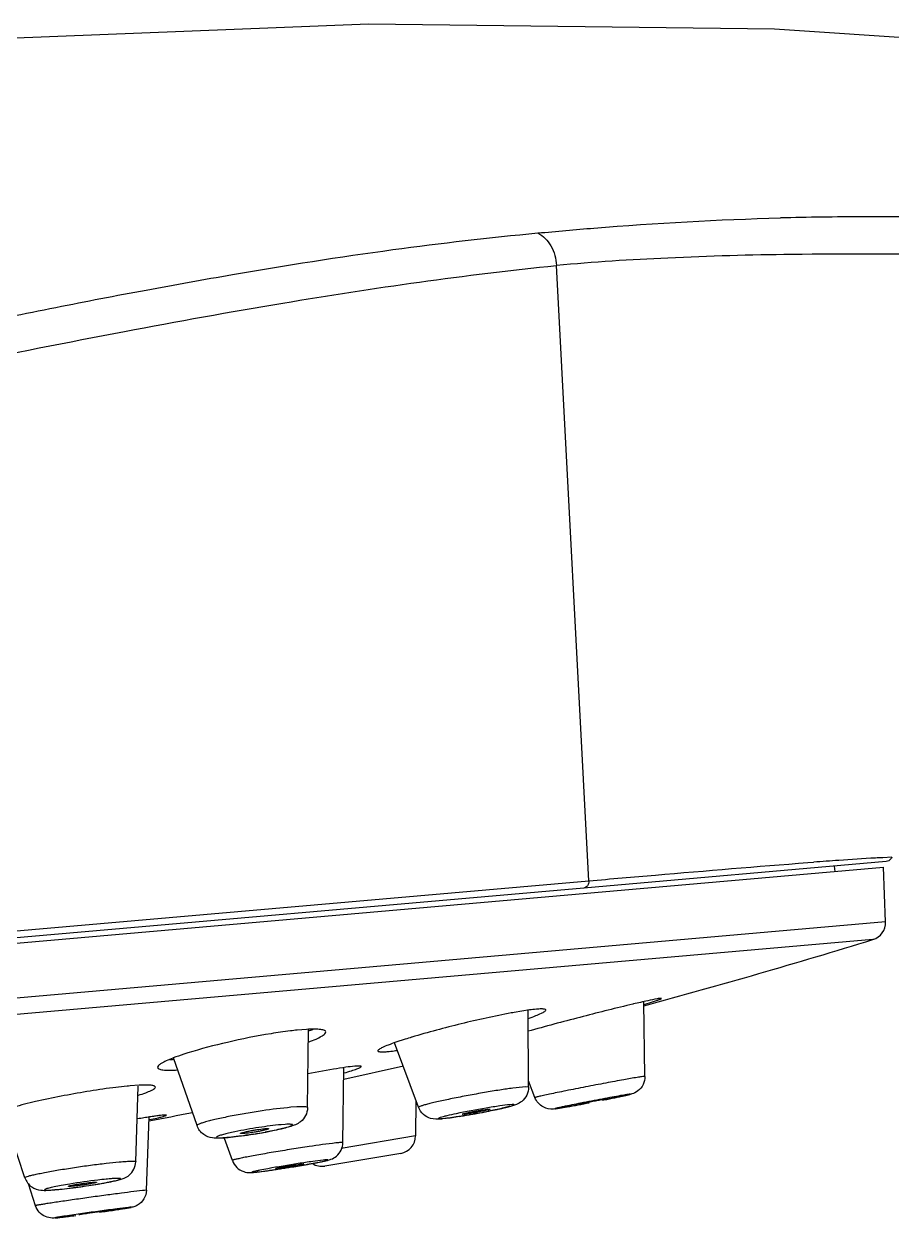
# Model space of a CAD drawing. Extents: x -7342 to 109, y -2615 to 214.
# Drawn here: x -5295.93 to -5271.54, y -2315.87 to -2282.02 of the extents above; entities that cross this region are included whole.
import ezdxf

# ---------------------------------------------------------------- set-up
doc = ezdxf.new("R2010")
doc.units = 0
doc.header["$LTSCALE"] = 7
doc.layers.get('0').update_dxf_attribs({"color": 2, "linetype": 'CONTINUOUS'})
doc.layers.add('DWG', color=7, linetype='CONTINUOUS')

msp = doc.modelspace()

# ---------------------------------------------------------------- linework, layer by layer
at = {"color": 7, "linetype": 'Continuous'}
for p, q in [((-5356.054, -2313.081), (-5271.775, -2305.707)), ((-5271.722, -2307.248), (-5271.775, -2305.707)), ((-5271.722, -2307.248), (-5355.839, -2314.607)), ((-5271.722, -2307.248), (-5271.722, -2307.248)), ((-5272.075, -2307.744), (-5355.405, -2315.034)), ((-5272.074, -2307.744), (-5272.075, -2307.744)), ((-5278.485, -2311.588), (-5278.519, -2309.488)), ((-5278.505, -2309.563), (-5278.271, -2309.492)), ((-5281.732, -2309.722), (-5282.156, -2309.79)), ((-5281.753, -2311.891), (-5281.766, -2309.723)), ((-5278.805, -2309.553), (-5278.822, -2309.557)), ((-5287.998, -2310.268), (-5288.257, -2310.289)), ((-5287.968, -2312.466), (-5287.939, -2310.267)), ((-5281.677, -2310.295), (-5281.769, -2310.321)), ((-5284.847, -2312.456), (-5285.52, -2310.643)), ((-5285.226, -2310.544), (-5285.482, -2310.629)), ((-5291.073, -2312.972), (-5291.738, -2311.069)), ((-5287.237, -2311.385), (-5287.954, -2311.515)), ((-5286.975, -2313.451), (-5286.944, -2311.339)), ((-5285.265, -2311.297), (-5286.949, -2311.677)), ((-5293.039, -2311.862), (-5293.443, -2311.908)), ((-5292.696, -2311.836), (-5292.952, -2311.854)), ((-5292.794, -2313.987), (-5292.726, -2311.861)), ((-5281.926, -2311.888), (-5282.195, -2311.918)), ((-5281.83, -2311.881), (-5281.926, -2311.888)), ((-5281.753, -2311.891), (-5281.83, -2311.881)), ((-5281.574, -2312.185), (-5281.754, -2311.714)), ((-5278.485, -2311.588), (-5278.505, -2311.588)), ((-5281.574, -2312.184), (-5281.574, -2312.185)), ((-5279.563, -2312.216), (-5279.559, -2312.216)), ((-5278.89, -2312.087), (-5278.904, -2312.087)), ((-5288.27, -2312.445), (-5288.433, -2312.457)), ((-5284.923, -2312.252), (-5284.931, -2313.262)), ((-5282.876, -2312.506), (-5282.832, -2312.507)), ((-5282.216, -2312.379), (-5282.282, -2312.383)), ((-5281.012, -2312.497), (-5281.006, -2312.498)), ((-5281.006, -2312.498), (-5280.999, -2312.497)), ((-5280.999, -2312.497), (-5280.886, -2312.481)), ((-5280.886, -2312.481), (-5280.672, -2312.444)), ((-5280.339, -2312.368), (-5280.344, -2312.368)), ((-5295.908, -2314.435), (-5296.499, -2312.636)), ((-5292.494, -2314.789), (-5292.419, -2312.731)), ((-5284.236, -2312.779), (-5284.195, -2312.777)), ((-5284.17, -2312.775), (-5283.958, -2312.75)), ((-5283.958, -2312.75), (-5283.692, -2312.71)), ((-5283.575, -2312.651), (-5283.619, -2312.651)), ((-5283.348, -2312.653), (-5283.32, -2312.648)), ((-5288.595, -2312.937), (-5288.708, -2312.945)), ((-5290.08, -2313.951), (-5290.297, -2313.329)), ((-5290.202, -2313.303), (-5289.912, -2313.271)), ((-5287.095, -2313.452), (-5287.169, -2313.459)), ((-5284.931, -2313.262), (-5287.026, -2313.613)), ((-5285.349, -2313.751), (-5287.48, -2314.107)), ((-5289.379, -2314.273), (-5289.171, -2314.247)), ((-5288.875, -2314.205), (-5288.851, -2314.202)), ((-5288.826, -2314.172), (-5288.857, -2314.172)), ((-5288.098, -2314.045), (-5288.067, -2314.045)), ((-5287.478, -2313.937), (-5287.529, -2313.942)), ((-5289.497, -2314.283), (-5289.446, -2314.28)), ((-5295.61, -2315.221), (-5295.808, -2314.608)), ((-5294.957, -2314.762), (-5294.64, -2314.726)), ((-5292.607, -2314.797), (-5292.845, -2314.824)), ((-5292.548, -2314.791), (-5292.607, -2314.797)), ((-5292.494, -2314.789), (-5292.548, -2314.791)), ((-5292.962, -2315.267), (-5293.002, -2315.271)), ((-5295.065, -2315.563), (-5295.029, -2315.562)), ((-5294.574, -2315.507), (-5295.054, -2315.565)), ((-5294.533, -2315.502), (-5294.479, -2315.495)), ((-5294.378, -2315.469), (-5294.391, -2315.469)), ((-5293.613, -2315.36), (-5293.599, -2315.36))]:
    msp.add_line(p, q, dxfattribs=at)
for centre, radius, start, end in [((-5272.221, -2307.266), 0.5, 287.071, 2), ((-5330.786, -2116.555), 200, 285.15053, 287.07096), ((-5279.436, -2325.019), 15.47, 100.1243, 100.4474), ((-5286.595, -2325.035), 14.842, 98.2569, 99.283), ((-5287.032, -2321.97), 11.746, 96.9206, 98.296), ((-5287.351, -2319.32), 9.077, 95.7267, 96.9357), ((-5289.409, -2306.429), 4.151, 290.7783, 292.4954), ((-5280.495, -2325.506), 15.692, 106.8371, 107.5479), ((-5286.449, -2303.996), 6.935, 277.6199, 278.273), ((-5291.887, -2307.726), 3.385, 270.7614, 272.5597), ((-5290.126, -2315.278), 4.508, 110.9874, 111.1514), ((-5292.13, -2321.236), 9.418, 95.0085, 95.5429), ((-5287.176, -2290.919), 22.069, 280.3626, 281.1985), ((-5288.525, -2268.36), 44.779, 280.1006, 280.914), ((-5330.786, -2116.555), 200, 281.05884, 281.41471), ((-5284.328, -2310.975), 1.806, 274.2358, 275.025), ((-5286.296, -2296.259), 16.657, 278.9965, 279.1126), ((-5286.795, -2293.177), 19.778, 279.125, 280.0375), ((-5291.81, -2298.657), 14.739, 279.0257, 280.354), ((-5290.522, -2309.8), 3.517, 273.3886, 274.6175), ((-5290.62, -2308.533), 4.787, 274.5643, 275.0072), ((-5285.431, -2313.258), 0.5, 279.5, 359.5), ((-5291.864, -2294.173), 20.254, 277.6425, 278.4856), ((-5293.678, -2281.842), 32.717, 278.4826, 279.0641), ((-5293.794, -2280.986), 33.582, 279.2256, 279.9884), ((-5287.563, -2313.614), 0.5, 237.4318, 279.5), ((-5292.857, -2322.269), 7.831, 95.0097, 95.65), ((-5289.672, -2311.717), 2.572, 275.0324, 275.7585), ((-5289.774, -2310.688), 3.607, 275.7347, 276.024), ((-5289.845, -2310.015), 4.283, 276.0223, 276.2446), ((-5295.598, -2308.446), 6.347, 274.7082, 275.0046), ((-5295.711, -2307.164), 7.635, 275.0088, 275.4395), ((-5295.822, -2305.978), 8.826, 275.4337, 275.6291), ((-5297.106, -2295.059), 19.822, 277.8134, 278.6967), ((-5296.826, -2296.885), 17.975, 278.6927, 279.5246), ((-5295.21, -2313.515), 2.054, 275.0507, 275.7588), ((-5295.353, -2312.074), 3.503, 275.7202, 275.9671), ((-5295.595, -2309.765), 5.824, 275.9823, 276.5492), ((-5296.515, -2301.699), 13.943, 276.5211, 277.0638), ((-5297.958, -2289.869), 25.86, 277.0138, 277.1507), ((-5299.52, -2277.446), 38.381, 277.1557, 277.4654)]:
    msp.add_arc(centre, radius, start, end, dxfattribs=at)
for points, knots in [([(-5278.139, -2309.408), (-5278.229, -2309.423), (-5278.451, -2309.471), (-5278.672, -2309.522), (-5278.805, -2309.553)], [0, 0, 0, 0, 1045.436378, 2622.592239, 2622.592239, 2622.592239, 2622.592239]), ([(-5278.271, -2309.492), (-5278.235, -2309.481), (-5278.173, -2309.46), (-5278.101, -2309.436), (-5278.06, -2309.419), (-5278.04, -2309.41), (-5278.029, -2309.404), (-5278.022, -2309.4), (-5278.022, -2309.398)], [0, 0, 0, 0, 2840.267744, 4915.472808, 5655.913732, 6194.971545, 6533.855165, 6685.038186, 6685.038186, 6685.038186, 6685.038186]), ([(-5278.022, -2309.398), (-5278.023, -2309.395), (-5278.037, -2309.394), (-5278.056, -2309.395), (-5278.094, -2309.4), (-5278.123, -2309.405), (-5278.139, -2309.408)], [0, 0, 0, 0, 327.450777, 1201.937309, 2646.897602, 4656.177693, 4656.177693, 4656.177693, 4656.177693]), ([(-5282.241, -2309.805), (-5282.713, -2309.892), (-5283.651, -2310.102), (-5284.58, -2310.347), (-5285.04, -2310.487)], [0, 0, 0, 0, 1292.714587, 2587.539193, 2587.539193, 2587.539193, 2587.539193]), ([(-5281.761, -2309.958), (-5281.691, -2309.934), (-5281.567, -2309.889), (-5281.413, -2309.825), (-5281.321, -2309.777), (-5281.28, -2309.744), (-5281.271, -2309.728), (-5281.272, -2309.722)], [0, 0, 0, 0, 2306.515782, 4033.823069, 5141.068336, 5462.577976, 5654.711641, 5654.711641, 5654.711641, 5654.711641]), ([(-5281.272, -2309.722), (-5281.273, -2309.709), (-5281.305, -2309.698), (-5281.344, -2309.694), (-5281.424, -2309.691), (-5281.553, -2309.701), (-5281.667, -2309.714), (-5281.732, -2309.722)], [0, 0, 0, 0, 463.435464, 918.718333, 1540.004371, 3282.598827, 5656.802211, 5656.802211, 5656.802211, 5656.802211]), ([(-5278.822, -2309.557), (-5279.289, -2309.667), (-5280.242, -2309.908), (-5281.192, -2310.16), (-5281.677, -2310.295)], [0, 0, 0, 0, 1273.568451, 2608.848098, 2608.848098, 2608.848098, 2608.848098]), ([(-5288.99, -2310.388), (-5289.402, -2310.455), (-5290.189, -2310.613), (-5290.966, -2310.814), (-5291.333, -2310.929)], [0, 0, 0, 0, 1326.941931, 2547.336701, 2547.336701, 2547.336701, 2547.336701]), ([(-5287.452, -2310.339), (-5287.453, -2310.32), (-5287.488, -2310.295), (-5287.539, -2310.28), (-5287.632, -2310.264), (-5287.787, -2310.259), (-5287.921, -2310.263), (-5287.998, -2310.268)], [0, 0, 0, 0, 557.518676, 1020.439789, 1631.513858, 3308.568928, 5573.543917, 5573.543917, 5573.543917, 5573.543917]), ([(-5287.935, -2310.622), (-5287.865, -2310.596), (-5287.742, -2310.548), (-5287.587, -2310.471), (-5287.492, -2310.412), (-5287.45, -2310.359), (-5287.452, -2310.339)], [0, 0, 0, 0, 1796.975711, 3157.75364, 4061.055942, 4549.990688, 4549.990688, 4549.990688, 4549.990688]), ([(-5285.482, -2310.629), (-5285.556, -2310.654), (-5285.683, -2310.7), (-5285.843, -2310.765), (-5285.938, -2310.814), (-5285.98, -2310.848), (-5285.99, -2310.864), (-5285.989, -2310.87)], [0, 0, 0, 0, 2284.212114, 3995.843488, 5092.301, 5409.563203, 5597.400023, 5597.400023, 5597.400023, 5597.400023]), ([(-5285.989, -2310.87), (-5285.988, -2310.883), (-5285.956, -2310.894), (-5285.917, -2310.899), (-5285.837, -2310.901), (-5285.708, -2310.892), (-5285.594, -2310.879), (-5285.529, -2310.87)], [0, 0, 0, 0, 458.046792, 908.649583, 1523.640942, 3248.665112, 5598.929511, 5598.929511, 5598.929511, 5598.929511]), ([(-5291.753, -2311.074), (-5291.816, -2311.099), (-5291.926, -2311.143), (-5292.064, -2311.214), (-5292.149, -2311.269), (-5292.184, -2311.318), (-5292.183, -2311.337)], [0, 0, 0, 0, 1772.009671, 3112.861333, 4007.029728, 4502.821228, 4502.821228, 4502.821228, 4502.821228]), ([(-5291.333, -2310.929), (-5291.37, -2310.941), (-5291.507, -2310.985), (-5291.643, -2311.032), (-5291.741, -2311.069)], [0, 0, 0, 0, 694.70355, 2542.57547, 2542.57547, 2542.57547, 2542.57547]), ([(-5292.183, -2311.337), (-5292.181, -2311.356), (-5292.146, -2311.382), (-5292.093, -2311.396), (-5291.997, -2311.412), (-5291.839, -2311.417), (-5291.701, -2311.411), (-5291.623, -2311.406)], [0, 0, 0, 0, 547.074688, 1004.843025, 1610.018433, 3271.905103, 5515.658837, 5515.658837, 5515.658837, 5515.658837]), ([(-5286.64, -2311.301), (-5286.724, -2311.309), (-5286.924, -2311.335), (-5287.122, -2311.366), (-5287.237, -2311.385)], [0, 0, 0, 0, 1083.314855, 2572.101414, 2572.101414, 2572.101414, 2572.101414]), ([(-5286.935, -2311.49), (-5286.866, -2311.47), (-5286.746, -2311.435), (-5286.609, -2311.389), (-5286.528, -2311.358), (-5286.489, -2311.34), (-5286.466, -2311.327), (-5286.455, -2311.315), (-5286.456, -2311.31)], [0, 0, 0, 0, 2734.262919, 4762.245007, 5494.299434, 6033.635398, 6380.534367, 6554.919062, 6554.919062, 6554.919062, 6554.919062]), ([(-5286.456, -2311.31), (-5286.456, -2311.305), (-5286.476, -2311.297), (-5286.509, -2311.296), (-5286.569, -2311.296), (-5286.613, -2311.299), (-5286.64, -2311.301)], [0, 0, 0, 0, 382.88559, 1244.997851, 2641.661527, 4566.797537, 4566.797537, 4566.797537, 4566.797537]), ([(-5292.718, -2312.117), (-5292.649, -2312.095), (-5292.53, -2312.056), (-5292.377, -2311.993), (-5292.287, -2311.948), (-5292.242, -2311.905), (-5292.243, -2311.888)], [0, 0, 0, 0, 1821.963547, 3186.1676, 4068.34891, 4500.89854, 4500.89854, 4500.89854, 4500.89854]), ([(-5292.243, -2311.888), (-5292.245, -2311.873), (-5292.274, -2311.855), (-5292.315, -2311.845), (-5292.392, -2311.833), (-5292.52, -2311.83), (-5292.632, -2311.833), (-5292.696, -2311.836)], [0, 0, 0, 0, 513.160649, 965.465597, 1569.820206, 3241.308833, 5513.775432, 5513.775432, 5513.775432, 5513.775432]), ([(-5281.753, -2311.891), (-5281.752, -2311.968), (-5281.787, -2312.122), (-5281.924, -2312.289), (-5282.076, -2312.372), (-5282.21, -2312.414), (-5282.343, -2312.449), (-5282.572, -2312.503), (-5282.757, -2312.541), (-5282.89, -2312.568)], [0, 0, 0, 0, 1220.688933, 2413.577647, 3322.551857, 3941.659653, 4646.825815, 5511.022707, 7666.713291, 7666.713291, 7666.713291, 7666.713291]), ([(-5278.505, -2311.588), (-5278.529, -2311.59), (-5278.593, -2311.599), (-5278.784, -2311.63), (-5279.119, -2311.689), (-5279.603, -2311.778), (-5280.056, -2311.865), (-5280.43, -2311.938), (-5280.696, -2311.991), (-5280.939, -2312.041), (-5281.15, -2312.084), (-5281.303, -2312.117), (-5281.404, -2312.14), (-5281.463, -2312.153), (-5281.509, -2312.165), (-5281.544, -2312.172), (-5281.561, -2312.18), (-5281.574, -2312.182), (-5281.574, -2312.184)], [0, 0, 0, 0, 387.446069, 1049.242152, 3095.362284, 5858.33824, 8959.141156, 10503.492728, 11972.310096, 13314.848978, 14484.425813, 15440.971245, 15828.463354, 16151.096419, 16405.918676, 16590.553648, 16703.943857, 16746.020533, 16746.020533, 16746.020533, 16746.020533]), ([(-5278.485, -2311.588), (-5278.484, -2311.667), (-5278.519, -2311.826), (-5278.664, -2312), (-5278.82, -2312.075), (-5278.946, -2312.104), (-5279.062, -2312.131), (-5279.279, -2312.177), (-5279.459, -2312.213), (-5279.59, -2312.239)], [0, 0, 0, 0, 1289.573688, 2569.181652, 3584.451499, 4072.342935, 4699.060243, 5534.790101, 7726.18706, 7726.18706, 7726.18706, 7726.18706]), ([(-5293.443, -2311.908), (-5293.929, -2311.97), (-5294.653, -2312.092), (-5295.579, -2312.287), (-5296.023, -2312.396), (-5296.228, -2312.452)], [0, 0, 0, 0, 1820.848962, 2730.225068, 3520.148529, 3520.148529, 3520.148529, 3520.148529]), ([(-5282.195, -2311.918), (-5282.318, -2311.935), (-5282.584, -2311.974), (-5283.003, -2312.043), (-5283.448, -2312.123), (-5283.818, -2312.195), (-5284.097, -2312.253), (-5284.283, -2312.293), (-5284.447, -2312.33), (-5284.587, -2312.365), (-5284.695, -2312.394), (-5284.78, -2312.42), (-5284.819, -2312.435), (-5284.849, -2312.45), (-5284.847, -2312.456)], [0, 0, 0, 0, 1721.430798, 3753.883355, 5918.913038, 8026.299158, 8999.801035, 9890.959335, 10679.799977, 11349.403005, 11884.702286, 12274.935499, 12512.308386, 12600.710273, 12600.710273, 12600.710273, 12600.710273]), ([(-5281.05, -2312.504), (-5281.149, -2312.513), (-5281.375, -2312.474), (-5281.532, -2312.293), (-5281.574, -2312.185)], [0, 0, 0, 0, 1203.26626, 2609.73413, 2609.73413, 2609.73413, 2609.73413]), ([(-5278.904, -2312.087), (-5278.935, -2312.09), (-5279.022, -2312.104), (-5279.189, -2312.132), (-5279.419, -2312.173), (-5279.793, -2312.243), (-5280.254, -2312.333), (-5280.621, -2312.407), (-5280.785, -2312.442)], [0, 0, 0, 0, 322.619381, 927.943998, 1765.528458, 2765.830458, 4915.052142, 6675.380349, 6675.380349, 6675.380349, 6675.380349]), ([(-5280.344, -2312.368), (-5280.344, -2312.367), (-5280.341, -2312.367), (-5280.337, -2312.365), (-5280.328, -2312.363), (-5280.311, -2312.359), (-5280.281, -2312.352), (-5280.237, -2312.343), (-5280.184, -2312.331), (-5280.098, -2312.314), (-5279.982, -2312.291), (-5279.844, -2312.265), (-5279.72, -2312.242), (-5279.629, -2312.226), (-5279.58, -2312.218), (-5279.563, -2312.216)], [0, 0, 0, 0, 30.89049, 120.225005, 268.871519, 475.844144, 1055.412018, 1839.13958, 2799.568416, 3903.510989, 6385.227786, 8942.228554, 11222.279866, 12911.757347, 13777.675718, 13777.675718, 13777.675718, 13777.675718]), ([(-5279.681, -2312.257), (-5279.627, -2312.246), (-5279.521, -2312.226), (-5279.37, -2312.195), (-5279.235, -2312.167), (-5279.119, -2312.143), (-5279.036, -2312.125), (-5278.981, -2312.112), (-5278.949, -2312.105), (-5278.925, -2312.098), (-5278.906, -2312.094), (-5278.897, -2312.09), (-5278.89, -2312.089), (-5278.89, -2312.087)], [0, 0, 0, 0, 2431.450127, 4691.936275, 6719.982571, 8462.302085, 9870.796454, 10438.423191, 10909.392937, 11280.089001, 11548.742721, 11714.146708, 11776.577767, 11776.577767, 11776.577767, 11776.577767]), ([(-5288.433, -2312.457), (-5288.703, -2312.481), (-5289.124, -2312.536), (-5289.692, -2312.626), (-5290.123, -2312.704), (-5290.454, -2312.773), (-5290.684, -2312.827), (-5290.821, -2312.863), (-5290.929, -2312.894), (-5291.008, -2312.924), (-5291.052, -2312.942), (-5291.075, -2312.965), (-5291.073, -2312.972)], [0, 0, 0, 0, 3128.961188, 4919.948711, 6657.646796, 8191.36214, 8839.221794, 9388.78506, 9828.096881, 10148.91776, 10346.528517, 10432.673066, 10432.673066, 10432.673066, 10432.673066]), ([(-5287.968, -2312.466), (-5287.969, -2312.543), (-5288.007, -2312.695), (-5288.143, -2312.859), (-5288.296, -2312.946), (-5288.494, -2313.013), (-5288.778, -2313.082), (-5289.022, -2313.13), (-5289.161, -2313.156)], [0, 0, 0, 0, 1006.893376, 1964.091729, 2705.066508, 3283.520351, 4688.726744, 6533.587691, 6533.587691, 6533.587691, 6533.587691]), ([(-5287.968, -2312.466), (-5287.968, -2312.458), (-5288.002, -2312.444), (-5288.055, -2312.441), (-5288.153, -2312.438), (-5288.227, -2312.442), (-5288.27, -2312.445)], [0, 0, 0, 0, 365.319198, 1230.124207, 2637.019645, 4552.970999, 4552.970999, 4552.970999, 4552.970999]), ([(-5284.216, -2312.781), (-5284.312, -2312.79), (-5284.493, -2312.795), (-5284.726, -2312.668), (-5284.819, -2312.531), (-5284.847, -2312.456)], [0, 0, 0, 0, 1374.33425, 2479.151529, 3619.57673, 3619.57673, 3619.57673, 3619.57673]), ([(-5282.282, -2312.383), (-5282.374, -2312.391), (-5282.596, -2312.421), (-5283.101, -2312.501), (-5283.512, -2312.578), (-5283.792, -2312.638)], [0, 0, 0, 0, 659.951599, 1593.492582, 3634.059636, 3634.059636, 3634.059636, 3634.059636]), ([(-5283.619, -2312.651), (-5283.62, -2312.649), (-5283.61, -2312.645), (-5283.597, -2312.64), (-5283.57, -2312.632), (-5283.535, -2312.623), (-5283.491, -2312.613), (-5283.419, -2312.597), (-5283.318, -2312.577), (-5283.193, -2312.553), (-5283.044, -2312.528), (-5282.939, -2312.512), (-5282.876, -2312.506)], [0, 0, 0, 0, 85.44464, 316.903761, 695.201487, 1209.783939, 1847.686857, 2590.834146, 4307.894016, 6170.981374, 7973.53574, 10629.241061, 10629.241061, 10629.241061, 10629.241061]), ([(-5282.832, -2312.507), (-5282.832, -2312.509), (-5282.842, -2312.513), (-5282.856, -2312.518), (-5282.883, -2312.526), (-5282.919, -2312.535), (-5282.963, -2312.545), (-5283.035, -2312.561), (-5283.135, -2312.581), (-5283.261, -2312.605), (-5283.408, -2312.629), (-5283.513, -2312.646), (-5283.575, -2312.651)], [0, 0, 0, 0, 94.310695, 334.493962, 720.010783, 1240.137306, 1881.920531, 2627.212467, 4344.110038, 6202.486856, 7998.072517, 10642.779256, 10642.779256, 10642.779256, 10642.779256]), ([(-5283.32, -2312.648), (-5283.233, -2312.632), (-5283.061, -2312.601), (-5282.815, -2312.552), (-5282.623, -2312.512), (-5282.485, -2312.481), (-5282.398, -2312.461), (-5282.323, -2312.442), (-5282.262, -2312.425), (-5282.22, -2312.413), (-5282.194, -2312.403), (-5282.181, -2312.398), (-5282.171, -2312.393), (-5282.165, -2312.39), (-5282.162, -2312.384), (-5282.167, -2312.381), (-5282.173, -2312.38), (-5282.19, -2312.378), (-5282.205, -2312.378), (-5282.216, -2312.379)], [0, 0, 0, 0, 3788.559385, 7437.848224, 10727.335669, 12173.705203, 13458.149461, 14560.405104, 15465.315515, 16159.131631, 16423.612652, 16632.471161, 16785.765603, 16884.956347, 16938.823948, 16992.760033, 17091.585592, 17243.992349, 17713.97967, 17713.97967, 17713.97967, 17713.97967]), ([(-5280.092, -2312.337), (-5280.202, -2312.358), (-5280.405, -2312.396), (-5280.678, -2312.446), (-5280.888, -2312.482), (-5281.003, -2312.5), (-5281.05, -2312.504)], [0, 0, 0, 0, 1596.899889, 2961.156393, 3968.300017, 4634.865717, 4634.865717, 4634.865717, 4634.865717]), ([(-5280.785, -2312.442), (-5280.818, -2312.449), (-5280.863, -2312.459), (-5280.919, -2312.471), (-5280.951, -2312.479), (-5280.976, -2312.485), (-5280.996, -2312.49), (-5281.005, -2312.494), (-5281.012, -2312.495), (-5281.012, -2312.497)], [0, 0, 0, 0, 3267.838322, 4585.49014, 5679.161217, 6540.148299, 7164.118885, 7548.204012, 7692.906191, 7692.906191, 7692.906191, 7692.906191]), ([(-5291.934, -2312.678), (-5291.934, -2312.676), (-5291.94, -2312.674), (-5291.957, -2312.673), (-5291.998, -2312.675), (-5292.064, -2312.681), (-5292.156, -2312.692), (-5292.272, -2312.708), (-5292.411, -2312.729), (-5292.571, -2312.753), (-5292.685, -2312.771), (-5292.745, -2312.781)], [0, 0, 0, 0, 52.097889, 172.456036, 640.48172, 1413.540808, 2484.066475, 3839.72883, 5466.057866, 7343.563936, 9451.528365, 9451.528365, 9451.528365, 9451.528365]), ([(-5292.406, -2312.803), (-5292.338, -2312.788), (-5292.243, -2312.767), (-5292.126, -2312.739), (-5292.059, -2312.722), (-5292.007, -2312.707), (-5291.967, -2312.695), (-5291.948, -2312.687), (-5291.934, -2312.681), (-5291.934, -2312.678)], [0, 0, 0, 0, 3179.578818, 4459.035406, 5520.681841, 6357.044388, 6962.589747, 7335.881718, 7484.240976, 7484.240976, 7484.240976, 7484.240976]), ([(-5283.792, -2312.638), (-5283.88, -2312.657), (-5284, -2312.683), (-5284.145, -2312.72), (-5284.211, -2312.738), (-5284.25, -2312.751), (-5284.27, -2312.759), (-5284.281, -2312.765), (-5284.29, -2312.771), (-5284.285, -2312.778), (-5284.274, -2312.778), (-5284.257, -2312.78), (-5284.244, -2312.779), (-5284.236, -2312.779)], [0, 0, 0, 0, 5468.739618, 7539.557387, 9091.5056, 9658.905655, 10083.34082, 10364.687919, 10510.491229, 10603.818323, 10808.213616, 11152.34288, 11638.628328, 11638.628328, 11638.628328, 11638.628328]), ([(-5283.207, -2312.628), (-5283.4, -2312.663), (-5283.735, -2312.72), (-5284.072, -2312.769), (-5284.216, -2312.781)], [0, 0, 0, 0, 1495.023394, 2594.080144, 2594.080144, 2594.080144, 2594.080144]), ([(-5290.238, -2313.309), (-5290.309, -2313.315), (-5290.441, -2313.324), (-5290.663, -2313.323), (-5290.913, -2313.236), (-5291.039, -2313.07), (-5291.073, -2312.972)], [0, 0, 0, 0, 985.356922, 1845.341332, 3078.240141, 4525.445317, 4525.445317, 4525.445317, 4525.445317]), ([(-5290.012, -2313.145), (-5290.07, -2313.157), (-5290.177, -2313.181), (-5290.302, -2313.211), (-5290.385, -2313.235), (-5290.433, -2313.25), (-5290.472, -2313.264), (-5290.499, -2313.275), (-5290.533, -2313.3), (-5290.492, -2313.312), (-5290.463, -2313.314), (-5290.401, -2313.316), (-5290.351, -2313.313), (-5290.314, -2313.311)], [0, 0, 0, 0, 2751.425277, 5027.363444, 5956.369131, 6733.634321, 7350.945063, 7804.431415, 8236.230985, 8673.782376, 9132.073468, 9755.383605, 11466.14485, 11466.14485, 11466.14485, 11466.14485]), ([(-5289.498, -2313.213), (-5289.565, -2313.224), (-5289.811, -2313.261), (-5290.058, -2313.293), (-5290.238, -2313.309)], [0, 0, 0, 0, 700.181008, 2557.413526, 2557.413526, 2557.413526, 2557.413526]), ([(-5288.708, -2312.945), (-5288.917, -2312.964), (-5289.353, -2313.023), (-5289.787, -2313.098), (-5290.012, -2313.145)], [0, 0, 0, 0, 1224.288937, 2558.767591, 2558.767591, 2558.767591, 2558.767591]), ([(-5289.912, -2313.271), (-5289.799, -2313.257), (-5289.569, -2313.224), (-5289.231, -2313.168), (-5288.917, -2313.108), (-5288.66, -2313.051), (-5288.498, -2313.007), (-5288.418, -2312.976), (-5288.396, -2312.963), (-5288.387, -2312.955), (-5288.389, -2312.945), (-5288.4, -2312.941), (-5288.416, -2312.937), (-5288.439, -2312.935), (-5288.469, -2312.933), (-5288.522, -2312.933), (-5288.565, -2312.935), (-5288.595, -2312.937)], [0, 0, 0, 0, 2969.764957, 6065.007465, 8951.681535, 11318.884246, 12914.315579, 13369.250252, 13508.527052, 13594.00985, 13651.467173, 13738.325276, 13879.2983, 14079.54285, 14339.941736, 14658.753201, 15461.364713, 15461.364713, 15461.364713, 15461.364713]), ([(-5289.849, -2313.189), (-5289.85, -2313.187), (-5289.844, -2313.181), (-5289.824, -2313.173), (-5289.777, -2313.158), (-5289.703, -2313.141), (-5289.607, -2313.121), (-5289.498, -2313.101), (-5289.353, -2313.078), (-5289.246, -2313.064), (-5289.178, -2313.058)], [0, 0, 0, 0, 71.969755, 235.005249, 856.681277, 1832.60575, 3080.769989, 4493.856688, 5948.977787, 8492.514378, 8492.514378, 8492.514378, 8492.514378]), ([(-5289.731, -2313.19), (-5289.747, -2313.192), (-5289.776, -2313.194), (-5289.814, -2313.195), (-5289.834, -2313.194), (-5289.848, -2313.192), (-5289.849, -2313.189)], [0, 0, 0, 0, 1862.006407, 3268.328765, 4158.308581, 4535.65185, 4535.65185, 4535.65185, 4535.65185]), ([(-5289.06, -2313.06), (-5289.06, -2313.062), (-5289.066, -2313.067), (-5289.078, -2313.072), (-5289.1, -2313.08), (-5289.141, -2313.092), (-5289.209, -2313.108), (-5289.305, -2313.128), (-5289.414, -2313.148), (-5289.557, -2313.17), (-5289.663, -2313.184), (-5289.731, -2313.19)], [0, 0, 0, 0, 90.213988, 284.040386, 587.962708, 997.937092, 2099.54719, 3497.83023, 5074.404236, 6694.21797, 9523.497821, 9523.497821, 9523.497821, 9523.497821]), ([(-5289.178, -2313.058), (-5289.161, -2313.056), (-5289.133, -2313.054), (-5289.094, -2313.053), (-5289.074, -2313.054), (-5289.06, -2313.057), (-5289.06, -2313.06)], [0, 0, 0, 0, 1897.933101, 3317.392998, 4195.170085, 4543.047612, 4543.047612, 4543.047612, 4543.047612]), ([(-5287.169, -2313.459), (-5287.419, -2313.485), (-5287.834, -2313.545), (-5288.419, -2313.635), (-5288.835, -2313.703), (-5289.16, -2313.759), (-5289.382, -2313.798), (-5289.581, -2313.835), (-5289.752, -2313.868), (-5289.888, -2313.897), (-5289.98, -2313.918), (-5290.033, -2313.931), (-5290.059, -2313.94), (-5290.072, -2313.944), (-5290.081, -2313.949), (-5290.08, -2313.951)], [0, 0, 0, 0, 3437.746855, 5726.335108, 8075.218636, 9192.349014, 10230.021882, 11160.280551, 11957.405199, 12600.14049, 13070.710686, 13237.666891, 13357.400781, 13429.67639, 13457.464736, 13457.464736, 13457.464736, 13457.464736]), ([(-5287.97, -2314.059), (-5287.858, -2314.039), (-5287.703, -2314.011), (-5287.516, -2313.973), (-5287.407, -2313.948), (-5287.283, -2313.913), (-5287.136, -2313.83), (-5287.009, -2313.665), (-5286.976, -2313.522), (-5286.975, -2313.451)], [0, 0, 0, 0, 2012.663213, 2780.211126, 3387.958755, 3990.002266, 5065.378245, 6312.398869, 7575.231372, 7575.231372, 7575.231372, 7575.231372]), ([(-5286.975, -2313.451), (-5286.975, -2313.448), (-5286.99, -2313.446), (-5287.009, -2313.446), (-5287.049, -2313.448), (-5287.078, -2313.45), (-5287.095, -2313.452)], [0, 0, 0, 0, 314.425451, 1175.958163, 2598.451276, 4568.320724, 4568.320724, 4568.320724, 4568.320724]), ([(-5295.908, -2314.435), (-5295.91, -2314.429), (-5295.882, -2314.412), (-5295.841, -2314.398), (-5295.758, -2314.373), (-5295.65, -2314.348), (-5295.511, -2314.318), (-5295.28, -2314.272), (-5294.947, -2314.213), (-5294.516, -2314.145), (-5294.071, -2314.082), (-5293.65, -2314.03), (-5293.381, -2314.002), (-5293.257, -2313.991)], [0, 0, 0, 0, 82.741554, 295.252969, 643.312357, 1121.039768, 1718.679478, 2423.40015, 4091.214932, 5980.487657, 7927.645167, 9763.751241, 11329.773422, 11329.773422, 11329.773422, 11329.773422]), ([(-5293.851, -2314.612), (-5293.732, -2314.592), (-5293.526, -2314.554), (-5293.282, -2314.502), (-5293.106, -2314.446), (-5292.96, -2314.362), (-5292.832, -2314.202), (-5292.797, -2314.059), (-5292.794, -2313.987)], [0, 0, 0, 0, 1747.785655, 3027.346222, 3590.473452, 4415.070426, 5424.137159, 6459.70971, 6459.70971, 6459.70971, 6459.70971]), ([(-5293.257, -2313.991), (-5293.192, -2313.985), (-5293.077, -2313.977), (-5292.934, -2313.969), (-5292.845, -2313.972), (-5292.806, -2313.976), (-5292.794, -2313.984), (-5292.794, -2313.987)], [0, 0, 0, 0, 2325.674288, 4052.576412, 5112.479167, 5386.079903, 5511.608196, 5511.608196, 5511.608196, 5511.608196]), ([(-5290.08, -2313.951), (-5290.055, -2314.024), (-5289.97, -2314.159), (-5289.781, -2314.272), (-5289.61, -2314.295), (-5289.516, -2314.287), (-5289.482, -2314.284)], [0, 0, 0, 0, 1415.429317, 2812.977862, 3902.666036, 4537.161696, 4537.161696, 4537.161696, 4537.161696]), ([(-5289.08, -2314.181), (-5289.157, -2314.195), (-5289.262, -2314.215), (-5289.39, -2314.242), (-5289.449, -2314.255), (-5289.486, -2314.264), (-5289.505, -2314.269), (-5289.518, -2314.274), (-5289.526, -2314.276), (-5289.53, -2314.282), (-5289.521, -2314.283), (-5289.512, -2314.284), (-5289.502, -2314.283), (-5289.497, -2314.283)], [0, 0, 0, 0, 5438.02625, 7515.761166, 9102.672473, 9700.850686, 10163.616187, 10489.724059, 10679.936275, 10749.625236, 10866.106317, 11115.869565, 11501.801548, 11501.801548, 11501.801548, 11501.801548]), ([(-5289.482, -2314.284), (-5289.335, -2314.272), (-5288.978, -2314.222), (-5288.621, -2314.167), (-5288.41, -2314.133)], [0, 0, 0, 0, 1047.44832, 2563.777295, 2563.777295, 2563.777295, 2563.777295]), ([(-5287.529, -2313.942), (-5287.626, -2313.953), (-5287.859, -2313.983), (-5288.377, -2314.06), (-5288.796, -2314.129), (-5289.08, -2314.181)], [0, 0, 0, 0, 674.314483, 1608.981227, 3590.920041, 3590.920041, 3590.920041, 3590.920041]), ([(-5288.857, -2314.172), (-5288.857, -2314.17), (-5288.845, -2314.168), (-5288.833, -2314.163), (-5288.803, -2314.158), (-5288.766, -2314.15), (-5288.719, -2314.141), (-5288.644, -2314.127), (-5288.538, -2314.109), (-5288.408, -2314.088), (-5288.261, -2314.066), (-5288.158, -2314.05), (-5288.098, -2314.045)], [0, 0, 0, 0, 82.143846, 319.631554, 708.517928, 1237.187848, 1890.3828, 2649.284209, 4390.92502, 6258.074857, 8031.813235, 10504.318749, 10504.318749, 10504.318749, 10504.318749]), ([(-5288.067, -2314.045), (-5288.067, -2314.047), (-5288.079, -2314.049), (-5288.092, -2314.054), (-5288.122, -2314.06), (-5288.159, -2314.068), (-5288.206, -2314.077), (-5288.282, -2314.091), (-5288.387, -2314.109), (-5288.516, -2314.13), (-5288.664, -2314.152), (-5288.766, -2314.167), (-5288.826, -2314.172)], [0, 0, 0, 0, 88.340634, 331.479996, 725.122718, 1257.475456, 1913.339781, 2673.841534, 4415.919835, 6280.704972, 8050.709265, 10517.593042, 10517.593042, 10517.593042, 10517.593042]), ([(-5288.523, -2314.151), (-5288.348, -2314.123), (-5288.134, -2314.088), (-5287.885, -2314.043), (-5287.777, -2314.024), (-5287.68, -2314.005), (-5287.596, -2313.988), (-5287.525, -2313.973), (-5287.47, -2313.962), (-5287.429, -2313.949), (-5287.408, -2313.946), (-5287.391, -2313.935), (-5287.416, -2313.933), (-5287.437, -2313.934), (-5287.463, -2313.936), (-5287.478, -2313.937)], [0, 0, 0, 0, 5831.644952, 7143.102147, 8351.968663, 9439.340913, 10388.068158, 11182.191227, 11810.280101, 12262.221785, 12531.246153, 12620.589609, 12742.800552, 13047.337621, 13531.291547, 13531.291547, 13531.291547, 13531.291547]), ([(-5295.908, -2314.435), (-5295.874, -2314.537), (-5295.746, -2314.711), (-5295.491, -2314.794), (-5295.27, -2314.789), (-5295.142, -2314.78), (-5295.071, -2314.774)], [0, 0, 0, 0, 1461.967499, 2707.973123, 3511.09273, 4473.487208, 4473.487208, 4473.487208, 4473.487208]), ([(-5294.688, -2314.676), (-5294.689, -2314.674), (-5294.682, -2314.67), (-5294.671, -2314.666), (-5294.65, -2314.66), (-5294.609, -2314.65), (-5294.54, -2314.636), (-5294.444, -2314.62), (-5294.334, -2314.602), (-5294.19, -2314.582), (-5294.083, -2314.569), (-5294.014, -2314.563)], [0, 0, 0, 0, 70.722859, 248.830707, 539.085313, 937.131883, 2019.316966, 3403.622087, 4970.819678, 6584.632734, 9405.836211, 9405.836211, 9405.836211, 9405.836211]), ([(-5293.628, -2314.476), (-5293.705, -2314.484), (-5294.048, -2314.522), (-5294.389, -2314.57), (-5294.652, -2314.613)], [0, 0, 0, 0, 569.979187, 2532.731205, 2532.731205, 2532.731205, 2532.731205]), ([(-5294.64, -2314.726), (-5294.522, -2314.711), (-5294.286, -2314.68), (-5293.996, -2314.635), (-5293.775, -2314.598), (-5293.627, -2314.571), (-5293.498, -2314.546), (-5293.392, -2314.523), (-5293.319, -2314.505), (-5293.274, -2314.491), (-5293.25, -2314.484), (-5293.235, -2314.476), (-5293.224, -2314.471), (-5293.223, -2314.462), (-5293.233, -2314.458), (-5293.247, -2314.456), (-5293.269, -2314.454), (-5293.298, -2314.454), (-5293.351, -2314.455), (-5293.433, -2314.459), (-5293.502, -2314.465), (-5293.541, -2314.468)], [0, 0, 0, 0, 3880.790478, 7764.590105, 9570.307346, 11216.801314, 12657.081192, 13851.96955, 14767.245748, 15112.746838, 15380.415102, 15569.119179, 15681.774429, 15738.862739, 15825.430148, 15985.009273, 16222.791363, 16538.797976, 16932.02146, 17940.028262, 19212.821038, 19212.821038, 19212.821038, 19212.821038]), ([(-5293.897, -2314.562), (-5293.897, -2314.564), (-5293.904, -2314.568), (-5293.915, -2314.572), (-5293.937, -2314.578), (-5293.979, -2314.588), (-5294.047, -2314.602), (-5294.144, -2314.619), (-5294.253, -2314.636), (-5294.397, -2314.656), (-5294.503, -2314.669), (-5294.571, -2314.675)], [0, 0, 0, 0, 78.929695, 265.680875, 563.366609, 967.208971, 2056.174897, 3441.212425, 5004.415633, 6611.388258, 9419.033267, 9419.033267, 9419.033267, 9419.033267]), ([(-5294.014, -2314.563), (-5293.998, -2314.562), (-5293.97, -2314.559), (-5293.93, -2314.557), (-5293.912, -2314.558), (-5293.897, -2314.559), (-5293.897, -2314.562)], [0, 0, 0, 0, 1891.27102, 3304.27534, 4173.111683, 4493.329503, 4493.329503, 4493.329503, 4493.329503]), ([(-5292.845, -2314.824), (-5292.963, -2314.839), (-5293.227, -2314.872), (-5293.648, -2314.928), (-5294.108, -2314.991), (-5294.495, -2315.046), (-5294.791, -2315.089), (-5294.99, -2315.118), (-5295.167, -2315.145), (-5295.318, -2315.168), (-5295.426, -2315.185), (-5295.496, -2315.197), (-5295.536, -2315.204), (-5295.567, -2315.21), (-5295.591, -2315.215), (-5295.601, -2315.218), (-5295.611, -2315.22), (-5295.61, -2315.221)], [0, 0, 0, 0, 1951.663852, 4345.246069, 6955.981132, 9538.727761, 10743.013728, 11850.960114, 12836.124654, 13675.574264, 14349.116785, 14618.833811, 14841.418913, 15015.562276, 15140.48487, 15215.513453, 15240.777172, 15240.777172, 15240.777172, 15240.777172]), ([(-5294.652, -2314.613), (-5294.73, -2314.626), (-5294.876, -2314.651), (-5295.048, -2314.684), (-5295.165, -2314.709), (-5295.232, -2314.724), (-5295.289, -2314.74), (-5295.325, -2314.75), (-5295.38, -2314.775), (-5295.321, -2314.784), (-5295.284, -2314.784), (-5295.196, -2314.782), (-5295.128, -2314.777), (-5295.077, -2314.772)], [0, 0, 0, 0, 2661.167471, 4922.165144, 5859.384096, 6647.83034, 7276.202715, 7736.466919, 8139.503146, 8535.815013, 8992.187426, 9618.50385, 11339.057491, 11339.057491, 11339.057491, 11339.057491]), ([(-5295.071, -2314.774), (-5295.023, -2314.769), (-5294.803, -2314.748), (-5294.583, -2314.72), (-5294.411, -2314.697)], [0, 0, 0, 0, 552.101456, 2528.149522, 2528.149522, 2528.149522, 2528.149522]), ([(-5294.571, -2314.675), (-5294.587, -2314.676), (-5294.615, -2314.678), (-5294.653, -2314.681), (-5294.673, -2314.679), (-5294.688, -2314.679), (-5294.688, -2314.676)], [0, 0, 0, 0, 1862.00552, 3263.522499, 4140.884746, 4485.832367, 4485.832367, 4485.832367, 4485.832367]), ([(-5292.494, -2314.789), (-5292.497, -2314.873), (-5292.547, -2315.04), (-5292.699, -2315.189), (-5292.83, -2315.247), (-5292.917, -2315.268), (-5293.068, -2315.294), (-5293.346, -2315.337), (-5293.594, -2315.373), (-5293.742, -2315.394)], [0, 0, 0, 0, 1233.278259, 2455.590051, 3017.290851, 3322.402582, 3776.081939, 5278.994202, 7480.918118, 7480.918118, 7480.918118, 7480.918118]), ([(-5295.054, -2315.565), (-5295.083, -2315.567), (-5295.179, -2315.573), (-5295.345, -2315.537), (-5295.516, -2315.414), (-5295.589, -2315.288), (-5295.61, -2315.221)], [0, 0, 0, 0, 567.72414, 1814.748554, 3145.44872, 4480.413778, 4480.413778, 4480.413778, 4480.413778]), ([(-5293.002, -2315.271), (-5293.108, -2315.282), (-5293.374, -2315.316), (-5293.967, -2315.395), (-5294.455, -2315.463), (-5294.781, -2315.513)], [0, 0, 0, 0, 627.77679, 1590.890651, 3544.65978, 3544.65978, 3544.65978, 3544.65978]), ([(-5293.813, -2315.404), (-5293.742, -2315.394), (-5293.605, -2315.374), (-5293.411, -2315.346), (-5293.243, -2315.321), (-5293.121, -2315.302), (-5293.042, -2315.289), (-5292.998, -2315.281), (-5292.967, -2315.276), (-5292.948, -2315.272), (-5292.939, -2315.27), (-5292.931, -2315.268), (-5292.928, -2315.268), (-5292.925, -2315.266), (-5292.932, -2315.265), (-5292.941, -2315.266), (-5292.954, -2315.267), (-5292.962, -2315.267)], [0, 0, 0, 0, 3535.222332, 6790.041407, 9624.727087, 11916.11847, 12827.214367, 13567.532421, 14129.077797, 14341.208569, 14506.771876, 14625.21491, 14696.178505, 14721.277924, 14750.060886, 14945.408131, 15326.814233, 15326.814233, 15326.814233, 15326.814233]), ([(-5294.781, -2315.513), (-5294.822, -2315.52), (-5294.88, -2315.529), (-5294.951, -2315.54), (-5294.992, -2315.547), (-5295.022, -2315.553), (-5295.048, -2315.558), (-5295.056, -2315.56), (-5295.066, -2315.562), (-5295.065, -2315.563)], [0, 0, 0, 0, 3207.949155, 4500.936907, 5569.362165, 6403.540328, 6997.330338, 7345.078897, 7445.86626, 7445.86626, 7445.86626, 7445.86626]), ([(-5294.392, -2315.469), (-5294.392, -2315.469), (-5294.388, -2315.469), (-5294.385, -2315.467), (-5294.376, -2315.466), (-5294.36, -2315.463), (-5294.332, -2315.458), (-5294.291, -2315.452), (-5294.24, -2315.444), (-5294.158, -2315.432), (-5294.046, -2315.416), (-5293.91, -2315.397), (-5293.765, -2315.378), (-5293.667, -2315.365), (-5293.613, -2315.36)], [0, 0, 0, 0, 25.22364, 100.586483, 226.200237, 400.644972, 889.914004, 1553.617116, 2369.227359, 3311.525007, 5449.330632, 7692.613058, 9753.490264, 12328.456142, 12328.456142, 12328.456142, 12328.456142])]:
    msp.add_open_spline(points, degree=3, knots=knots, dxfattribs=at)
at = {"layer": 'DWG'}
for p, q in [((-5280.059, -2306.091), (-5280.969, -2288.804)), ((-5271.543, -2305.432), (-5271.793, -2305.442)), ((-5271.708, -2305.551), (-5280.202, -2306.295)), ((-5273.903, -2305.58), (-5273.742, -2305.567)), ((-5273.14, -2305.827), (-5273.154, -2305.678)), ((-5356.29, -2312.761), (-5280.06, -2306.091)), ((-5280.204, -2306.295), (-5345.598, -2312.016))]:
    msp.add_line(p, q, dxfattribs=at)
msp.add_lwpolyline([(-5140.515, -2315.873), (-5167.26, -2306.057), (-5191.229, -2298.114), (-5212.313, -2292.079), (-5230.907, -2287.734), (-5247.362, -2284.8), (-5261.944, -2283.019), (-5274.839, -2282.159), (-5286.251, -2282.019), (-5296.404, -2282.424), (-5305.484, -2283.24), (-5313.654, -2284.356), (-5321.047, -2285.692), (-5327.774, -2287.193), (-5333.923, -2288.828), (-5339.563, -2290.598), (-5344.744, -2292.501), (-5349.509, -2294.527), (-5353.917, -2296.677), (-5357.634, -2298.723)], dxfattribs=at)
msp.add_arc((-5259.18, -2505.593), 200.555, 93.9617, 94.16371, dxfattribs=at)
for points, knots in [([(-5281.494, -2287.889), (-5280.969, -2287.839), (-5278.701, -2287.639), (-5276.426, -2287.51), (-5274.676, -2287.466)], [0, 0, 0, 0, 596.306512, 2576.854701, 2576.854701, 2576.854701, 2576.854701]), ([(-5264.672, -2287.687), (-5265.556, -2287.631), (-5267.295, -2287.532), (-5269.854, -2287.45), (-5272.305, -2287.427), (-5273.9, -2287.446), (-5274.676, -2287.466)], [0, 0, 0, 0, 1238.433605, 2435.354458, 3580.374914, 4665.92247, 4665.92247, 4665.92247, 4665.92247]), ([(-5300.388, -2291.056), (-5299.483, -2290.873), (-5297.702, -2290.512), (-5295.075, -2289.981), (-5292.543, -2289.493), (-5289.389, -2288.929), (-5285.724, -2288.347), (-5282.855, -2288.015), (-5281.494, -2287.889)], [0, 0, 0, 0, 910.286729, 1792.381051, 2641.640467, 3452.870857, 4951.372312, 6299.505711, 6299.505711, 6299.505711, 6299.505711]), ([(-5281.494, -2287.889), (-5281.341, -2287.964), (-5281.144, -2288.176), (-5281.008, -2288.515), (-5280.974, -2288.708), (-5280.969, -2288.804)], [0, 0, 0, 0, 1685.078665, 2647.571689, 3599.504541, 3599.504541, 3599.504541, 3599.504541]), ([(-5274.359, -2288.492), (-5275.52, -2288.507), (-5277.725, -2288.569), (-5279.928, -2288.705), (-5280.969, -2288.804)], [0, 0, 0, 0, 1358.547336, 2583.132011, 2583.132011, 2583.132011, 2583.132011]), ([(-5264.638, -2288.69), (-5265.501, -2288.645), (-5267.195, -2288.565), (-5270.435, -2288.483), (-5272.814, -2288.475), (-5274.359, -2288.492)], [0, 0, 0, 0, 985.259228, 1934.050138, 3697.496321, 3697.496321, 3697.496321, 3697.496321]), ([(-5297.898, -2291.596), (-5296.303, -2291.278), (-5293.232, -2290.66), (-5287.601, -2289.651), (-5283.545, -2289.06), (-5280.969, -2288.804)], [0, 0, 0, 0, 991.147466, 1909.269007, 3487.089126, 3487.089126, 3487.089126, 3487.089126]), ([(-5271.793, -2305.442), (-5271.864, -2305.445), (-5272.279, -2305.467), (-5272.693, -2305.494), (-5273.036, -2305.517)], [0, 0, 0, 0, 457.170767, 2654.88237, 2654.88237, 2654.88237, 2654.88237]), ([(-5271.543, -2305.432), (-5271.55, -2305.448), (-5271.588, -2305.507), (-5271.657, -2305.546), (-5271.708, -2305.551)], [0, 0, 0, 0, 681.116608, 2659.436743, 2659.436743, 2659.436743, 2659.436743]), ([(-5280.059, -2306.091), (-5279.437, -2306.037), (-5277.385, -2305.861), (-5275.333, -2305.689), (-5273.903, -2305.58)], [0, 0, 0, 0, 794.021817, 2616.650934, 2616.650934, 2616.650934, 2616.650934]), ([(-5280.059, -2306.091), (-5280.057, -2306.139), (-5280.076, -2306.234), (-5280.161, -2306.291), (-5280.202, -2306.295)], [0, 0, 0, 0, 1402.728482, 2606.355406, 2606.355406, 2606.355406, 2606.355406])]:
    msp.add_open_spline(points, degree=3, knots=knots, dxfattribs=at)

doc.saveas('drawing.dxf')
